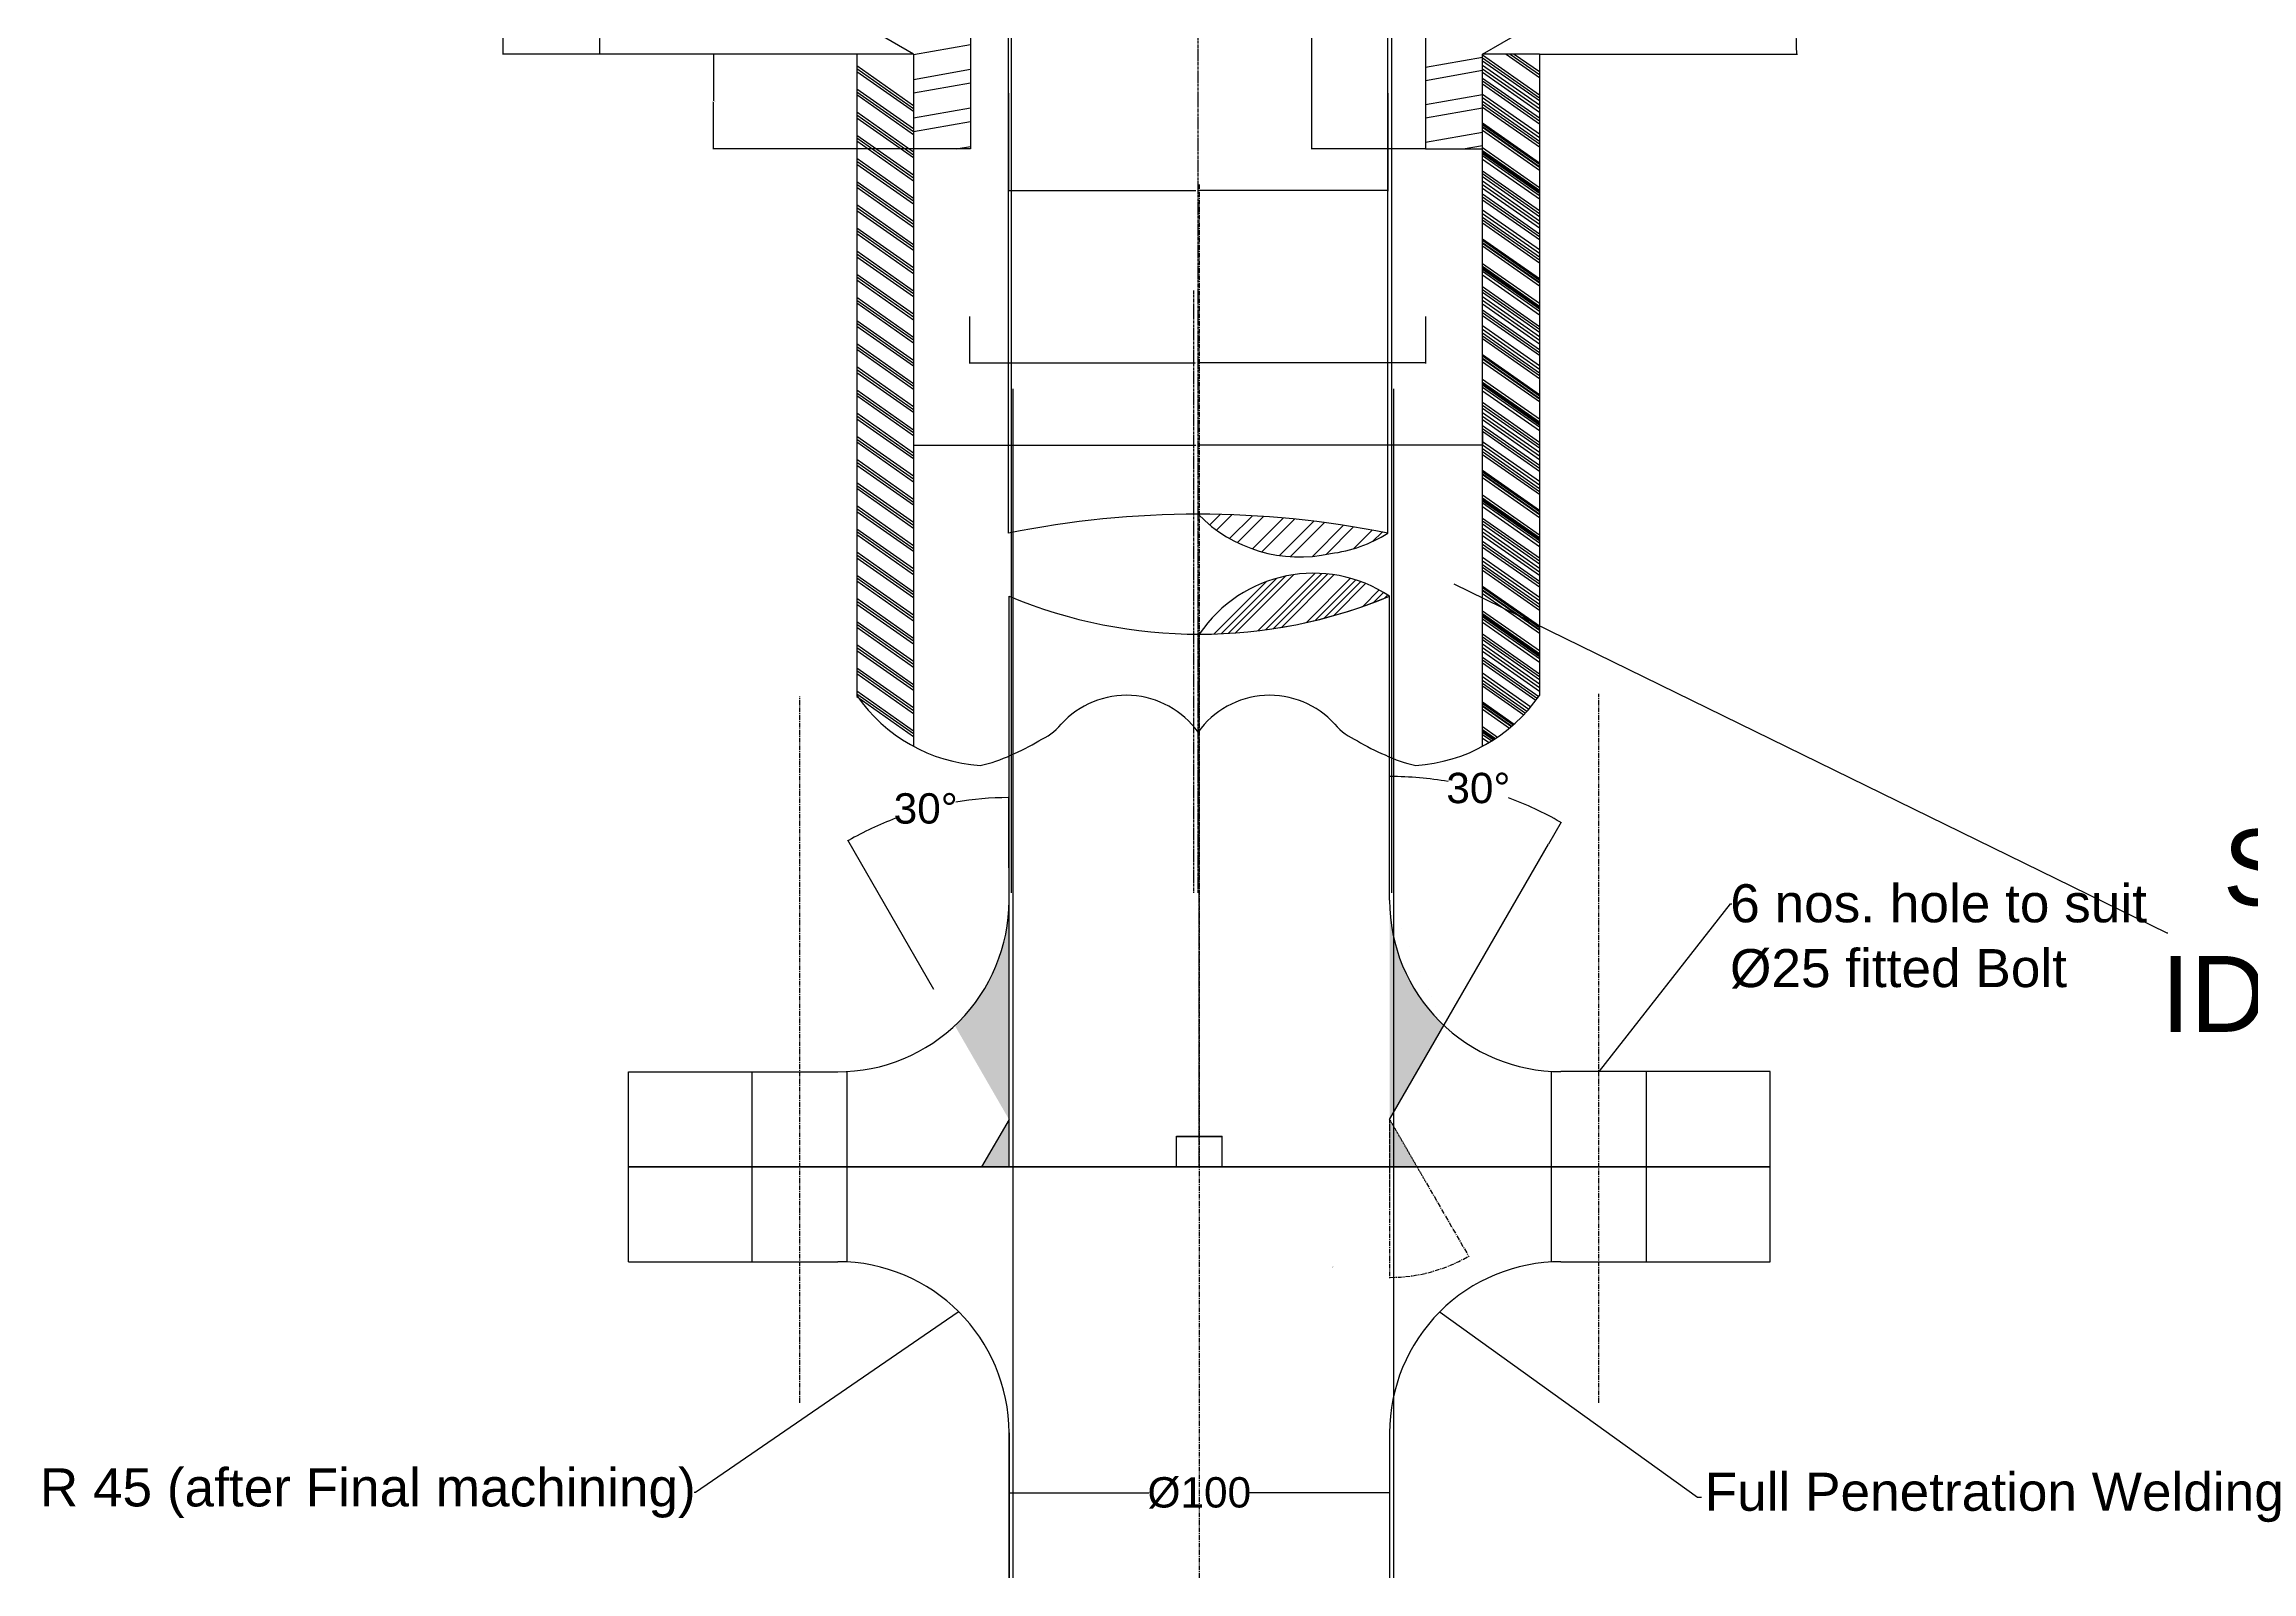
# Model space of a CAD drawing. Header units: millimetres. Extents: x 9612 to 23319, y 1863 to 14354.
# Drawn here: x 22257 to 22839, y 9092 to 9495 of the extents above; entities that cross this region are included whole.
import ezdxf

# ---------------------------------------------------------------- set-up
doc = ezdxf.new("R2010")
doc.units = ezdxf.units.MM
doc.header["$MEASUREMENT"] = 0
for name, pattern in [('CENTER', [2, 1.25, -0.25, 0.25, -0.25]), ('CENTER2', [1.125, 0.75, -0.125, 0.125, -0.125]), ('HIDDEN2', [0.1875, 0.125, -0.0625])]:
    doc.linetypes.add(name, pattern=pattern)
doc.styles.get("Standard").update_dxf_attribs({"font": 'arial.ttf'})
doc.dimstyles.get("Standard").update_dxf_attribs({"dimtxt": 0.18, "dimasz": 0.18, "dimexe": 0.18, "dimexo": 0.0625, "dimgap": 0.09, "dimtad": 0, "dimtih": 1, "dimtoh": 1, "dimdec": 4, "dimzin": 0, "dimdsep": 46, "dimtxsty": 'Standard', "dimcen": 0.09, "dimadec": 0, "dimazin": 0, "dimtfac": 1, "dimtdec": 4, "dimtofl": 0, "dimtmove": 0, "dimatfit": 3, "dimfxl": 1, "dimtolj": 1, "dimtzin": 0, "dimarcsym": 0})

# ---------------------------------------------------------------- blocks, each defined once
blk = doc.blocks.new('*D84')
at = {"color": 0, "linetype": 'Continuous', "lineweight": -2, "transparency": 16777216}
for p, q in [((11565.91, 8802.29), (11534.06, 8820.68)), ((11590.9, 8779.17), (11522.94, 8779.17))]:
    blk.add_line(p, q, dxfattribs=at)
for start, end in [(150.1262, 161.93435), (162.19891, 179.8755)]:
    blk.add_arc((11605.96, 8779.17), 82.84, start, end, dxfattribs=at)
at = {"color": 0, "linetype": 'Continuous', "transparency": 16777216}
for points in [[(11534.1, 8820.45), (11534.15, 8820.42), (11534.22, 8820.59)], [(11523.15, 8779.35), (11523.09, 8779.35), (11523.12, 8779.17)]]:
    blk.add_solid(points, dxfattribs=at)
at = {"layer": 'Defpoints', "color": 0, "linetype": 'Continuous', "transparency": 16777216}
for p in [(11565.96, 8802.26), (11524.38, 8793.55), (11590.96, 8779.17), (11605.95, 8779.17), (11605.96, 8779.17)]:
    blk.add_point(p, dxfattribs=at)
at = {"color": 0, "linetype": 'Continuous', "transparency": 16777216, "insert": (11527.14, 8804.68), "char_height": 0.18, "attachment_point": 5}
blk.add_mtext('\\A1;30°', dxfattribs=at)
blk = doc.blocks.new('*D85')
at = {"color": 0, "linetype": 'Continuous', "lineweight": -2, "transparency": 16777216}
for p, q in [((11796.01, 8802.29), (11827.86, 8820.68)), ((11771.02, 8779.17), (11838.98, 8779.17))]:
    blk.add_line(p, q, dxfattribs=at)
for start, end in [(18.06565, 29.8738), (0.1245, 17.80109)]:
    blk.add_arc((11755.96, 8779.17), 82.84, start, end, dxfattribs=at)
at = {"color": 0, "linetype": 'Continuous', "transparency": 16777216}
for points in [[(11827.77, 8820.42), (11827.82, 8820.45), (11827.7, 8820.59)], [(11838.83, 8779.35), (11838.77, 8779.35), (11838.8, 8779.17)]]:
    blk.add_solid(points, dxfattribs=at)
at = {"layer": 'Defpoints', "color": 0, "linetype": 'Continuous', "transparency": 16777216}
for p in [(11795.96, 8802.26), (11837.54, 8793.55), (11755.96, 8779.17), (11755.96, 8779.17), (11770.96, 8779.17)]:
    blk.add_point(p, dxfattribs=at)
at = {"color": 0, "linetype": 'Continuous', "transparency": 16777216, "insert": (11834.78, 8804.68), "char_height": 0.18, "attachment_point": 5}
blk.add_mtext('\\A1;30°', dxfattribs=at)
blk = doc.blocks.new('*D86')
at = {"color": 0, "lineweight": -2, "transparency": 16777216}
for p, q in [((11740.9, 8824.17), (11710.77, 8824.17)), ((11710.95, 8823.99), (11710.95, 8789.35)), ((11710.95, 8754.35), (11710.95, 8788.99)), ((11740.9, 8754.17), (11710.77, 8754.17))]:
    blk.add_line(p, q, dxfattribs=at)
at = {"color": 0, "transparency": 16777216}
for points in [[(11710.92, 8823.99), (11710.98, 8823.99), (11710.95, 8824.17)], [(11710.92, 8754.35), (11710.98, 8754.35), (11710.95, 8754.17)]]:
    blk.add_solid(points, dxfattribs=at)
at = {"layer": 'Defpoints', "color": 0, "transparency": 16777216}
for p in [(11740.96, 8824.17), (11710.95, 8754.17), (11740.96, 8754.17)]:
    blk.add_point(p, dxfattribs=at)
at = {"color": 0, "transparency": 16777216, "insert": (11710.95, 8789.17), "char_height": 0.18, "attachment_point": 5}
blk.add_mtext('\\A1;70.0000', dxfattribs=at)
blk = doc.blocks.new('*D87')
at = {"color": 0, "lineweight": -2, "transparency": 16777216}
for p, q in [((11630.96, 8768.85), (11630.96, 8743)), ((11730.96, 8768.85), (11730.96, 8743)), ((11631.14, 8743.18), (11680.36, 8743.18)), ((11730.78, 8743.18), (11681.55, 8743.18))]:
    blk.add_line(p, q, dxfattribs=at)
at = {"color": 0, "transparency": 16777216}
for points in [[(11631.14, 8743.21), (11631.14, 8743.15), (11630.96, 8743.18)], [(11730.78, 8743.21), (11730.78, 8743.15), (11730.96, 8743.18)]]:
    blk.add_solid(points, dxfattribs=at)
at = {"layer": 'Defpoints', "color": 0, "transparency": 16777216}
for p in [(11630.96, 8768.91), (11730.96, 8768.91), (11630.96, 8743.18)]:
    blk.add_point(p, dxfattribs=at)
at = {"color": 0, "transparency": 16777216, "insert": (11680.96, 8743.18), "char_height": 0.18, "attachment_point": 5}
blk.add_mtext('\\A1;100.0000', dxfattribs=at)
blk = doc.blocks.new('*D88')
at = {"color": 0, "lineweight": -2, "transparency": 16777216}
for p, q in [((11620.69, 8710.02), (11620.69, 8697.56)), ((11740.96, 8710.02), (11740.96, 8697.56)), ((11620.87, 8697.74), (11680.23, 8697.74)), ((11740.78, 8697.74), (11681.42, 8697.74))]:
    blk.add_line(p, q, dxfattribs=at)
at = {"color": 0, "transparency": 16777216}
for points in [[(11620.87, 8697.77), (11620.87, 8697.71), (11620.69, 8697.74)], [(11740.78, 8697.77), (11740.78, 8697.71), (11740.96, 8697.74)]]:
    blk.add_solid(points, dxfattribs=at)
at = {"layer": 'Defpoints', "color": 0, "transparency": 16777216}
for p in [(11620.69, 8710.08), (11740.96, 8710.08), (11620.69, 8697.74)]:
    blk.add_point(p, dxfattribs=at)
at = {"color": 0, "transparency": 16777216, "insert": (11680.83, 8697.74), "char_height": 0.18, "attachment_point": 5}
blk.add_mtext('\\A1;120.2646', dxfattribs=at)
blk = doc.blocks.new('*D89')
at = {"color": 0, "lineweight": -2, "transparency": 16777216}
for p, q in [((11605.96, 8686.2), (11605.96, 8675.87)), ((11755.96, 8679.68), (11755.96, 8675.87)), ((11606.14, 8676.05), (11680.36, 8676.05)), ((11755.78, 8676.05), (11681.55, 8676.05))]:
    blk.add_line(p, q, dxfattribs=at)
at = {"color": 0, "transparency": 16777216}
for points in [[(11606.14, 8676.08), (11606.14, 8676.02), (11605.96, 8676.05)], [(11755.78, 8676.08), (11755.78, 8676.02), (11755.96, 8676.05)]]:
    blk.add_solid(points, dxfattribs=at)
at = {"layer": 'Defpoints', "color": 0, "transparency": 16777216}
for p in [(11605.96, 8686.26), (11755.96, 8679.74), (11605.96, 8676.05)]:
    blk.add_point(p, dxfattribs=at)
at = {"color": 0, "transparency": 16777216, "insert": (11680.96, 8676.05), "char_height": 0.18, "attachment_point": 5}
blk.add_mtext('\\A1;150.0000', dxfattribs=at)
blk = doc.blocks.new('*D91')
at = {"color": 0, "lineweight": -2, "transparency": 16777216}
for p, q in [((11605.9, 8779.17), (11553.03, 8779.17)), ((11553.21, 8778.99), (11553.21, 8766.85)), ((11553.21, 8754.35), (11553.21, 8766.49)), ((11605.9, 8754.17), (11553.03, 8754.17))]:
    blk.add_line(p, q, dxfattribs=at)
at = {"color": 0, "transparency": 16777216}
for points in [[(11553.18, 8778.99), (11553.24, 8778.99), (11553.21, 8779.17)], [(11553.18, 8754.35), (11553.24, 8754.35), (11553.21, 8754.17)]]:
    blk.add_solid(points, dxfattribs=at)
at = {"layer": 'Defpoints', "color": 0, "transparency": 16777216}
for p in [(11553.21, 8779.17), (11605.96, 8779.17), (11605.96, 8754.17)]:
    blk.add_point(p, dxfattribs=at)
at = {"color": 0, "transparency": 16777216, "insert": (11553.21, 8766.67), "char_height": 0.18, "attachment_point": 5}
blk.add_mtext('\\A1;25.0000', dxfattribs=at)
blk = doc.blocks.new('*D92')
at = {"color": 0, "lineweight": -2, "transparency": 16777216}
for p, q in [((11572.02, 8804.17), (11497.61, 8804.17)), ((11497.79, 8803.99), (11497.79, 8791.85)), ((11497.79, 8779.35), (11497.79, 8791.49)), ((11572.02, 8779.17), (11497.61, 8779.17))]:
    blk.add_line(p, q, dxfattribs=at)
at = {"color": 0, "transparency": 16777216}
for points in [[(11497.76, 8803.99), (11497.82, 8803.99), (11497.79, 8804.17)], [(11497.76, 8779.35), (11497.82, 8779.35), (11497.79, 8779.17)]]:
    blk.add_solid(points, dxfattribs=at)
at = {"layer": 'Defpoints', "color": 0, "transparency": 16777216}
for p in [(11497.79, 8804.17), (11572.09, 8804.17), (11572.09, 8779.17)]:
    blk.add_point(p, dxfattribs=at)
at = {"color": 0, "transparency": 16777216, "insert": (11497.79, 8791.67), "char_height": 0.18, "attachment_point": 5}
blk.add_mtext('\\A1;25.0000', dxfattribs=at)
blk = doc.blocks.new('*D93')
at = {"color": 0, "lineweight": -2, "transparency": 16777216}
for p, q in [((11680.87, 8672.45), (11681.05, 8672.45)), ((11680.96, 8672.36), (11680.96, 8672.54)), ((11936.49, 8547.44), (11748.49, 8639.41)), ((11936.67, 8547.44), (11936.49, 8547.44))]:
    blk.add_line(p, q, dxfattribs=at)
at = {"color": 0, "transparency": 16777216}
blk.add_solid([(11748.5, 8639.44), (11748.48, 8639.39), (11748.33, 8639.49)], dxfattribs=at)
at = {"layer": 'Defpoints', "color": 0, "transparency": 16777216}
for p in [(11613.59, 8705.41), (11748.33, 8639.49)]:
    blk.add_point(p, dxfattribs=at)
at = {"color": 0, "transparency": 16777216, "insert": (12021.78, 8547.44), "char_height": 0.18, "attachment_point": 5}
blk.add_mtext('\\A1;{\\H111.11111x;Stock Tube\\PID ∅150.0000}', dxfattribs=at)
blk = doc.blocks.new('*D96')
at = {"color": 0, "linetype": 'CENTER', "lineweight": -2, "transparency": 16777216}
for p, q in [((11741.17, 8481.55), (11752.38, 8462.13)), ((11731.46, 8476.27), (11731.46, 8456.52))]:
    blk.add_line(p, q, dxfattribs=at)
blk.add_arc((11731.46, 8498.35), 41.65, 270.24761, 299.76231, dxfattribs=at)
at = {"color": 0, "linetype": 'CENTER', "transparency": 16777216}
for points in [[(11752.12, 8462.22), (11752.15, 8462.17), (11752.29, 8462.28)], [(11731.64, 8456.67), (11731.64, 8456.73), (11731.46, 8456.7)]]:
    blk.add_solid(points, dxfattribs=at)
at = {"layer": 'Defpoints', "color": 0, "linetype": 'CENTER', "transparency": 16777216}
for p in [(11731.46, 8498.35), (11731.46, 8498.35), (11741.14, 8481.6), (11731.46, 8476.33), (11745.71, 8459.21)]:
    blk.add_point(p, dxfattribs=at)
at = {"color": 0, "linetype": 'CENTER', "transparency": 16777216, "insert": (11716.51, 8459.48), "char_height": 0.18, "attachment_point": 5}
blk.add_mtext('\\A1;30°', dxfattribs=at)
blk = doc.blocks.new('*D97')
at = {"color": 0, "linetype": 'Continuous', "lineweight": -2, "transparency": 16777216}
blk.add_line((11773.4, 8570.96), (11776.76, 8576.77), dxfattribs=at)
for start, end in [(80.14747, 89.88589), (60.10419, 69.71486)]:
    blk.add_arc((11731.46, 8498.35), 90.38, start, end, dxfattribs=at)
at = {"color": 0, "linetype": 'Continuous', "transparency": 16777216}
for points in [[(11731.64, 8588.7), (11731.64, 8588.76), (11731.46, 8588.73)], [(11776.52, 8576.73), (11776.49, 8576.68), (11776.67, 8576.62)]]:
    blk.add_solid(points, dxfattribs=at)
at = {"layer": 'Defpoints', "color": 0, "linetype": 'Continuous', "transparency": 16777216}
for p in [(11731.46, 8666.83), (11762.38, 8583.28), (11773.37, 8570.91), (11731.46, 8498.35), (11731.46, 8498.35)]:
    blk.add_point(p, dxfattribs=at)
at = {"color": 0, "linetype": 'Continuous', "transparency": 16777216, "insert": (11754.86, 8585.65), "char_height": 0.18, "attachment_point": 5}
blk.add_mtext('\\A1;{\\H44.44444x;30°}', dxfattribs=at)
blk = doc.blocks.new('*D98')
at = {"layer": 'Defpoints', "color": 0, "linetype": 'Continuous', "transparency": 16777216}
for p in [(11614.72, 8591.28), (11631.11, 8556.03), (11631.11, 8498.35), (11631.11, 8498.35), (11631.11, 8498.35)]:
    blk.add_point(p, dxfattribs=at)
blk = doc.blocks.new('*D99')
at = {"color": 0, "lineweight": -2, "transparency": 16777216}
for p, q in [((11631.11, 8564.62), (11631.11, 8583.35)), ((11611.32, 8532.61), (11588.59, 8571.94))]:
    blk.add_line(p, q, dxfattribs=at)
for start, end in [(90.1216, 99.52391), (110.64426, 119.90128)]:
    blk.add_arc((11631.11, 8498.35), 84.81, start, end, dxfattribs=at)
at = {"color": 0, "transparency": 16777216}
for points in [[(11630.93, 8583.2), (11630.93, 8583.14), (11631.11, 8583.17)], [(11588.85, 8571.85), (11588.82, 8571.9), (11588.68, 8571.79)]]:
    blk.add_solid(points, dxfattribs=at)
at = {"layer": 'Defpoints', "color": 0, "transparency": 16777216}
for p in [(11616.37, 8581.87), (11631.11, 8564.56), (11611.35, 8532.56), (11631.11, 8498.35), (11631.11, 8498.35)]:
    blk.add_point(p, dxfattribs=at)
at = {"color": 0, "transparency": 16777216, "insert": (11609.15, 8580.27), "char_height": 0.18, "attachment_point": 5}
blk.add_mtext('\\A1;{\\H44.44444x;30°}', dxfattribs=at)
blk = doc.blocks.new('*D100')
at = {"color": 0, "lineweight": -2, "transparency": 16777216}
for p, q in [((11631.11, 8415.65), (11631.11, 8399.72)), ((11731.46, 8415.65), (11731.46, 8399.72)), ((11631.29, 8399.9), (11668.02, 8399.9)), ((11731.28, 8399.9), (11694.55, 8399.9))]:
    blk.add_line(p, q, dxfattribs=at)
at = {"color": 0, "transparency": 16777216}
for points in [[(11631.29, 8399.93), (11631.29, 8399.87), (11631.11, 8399.9)], [(11731.28, 8399.93), (11731.28, 8399.87), (11731.46, 8399.9)]]:
    blk.add_solid(points, dxfattribs=at)
at = {"layer": 'Defpoints', "color": 0, "transparency": 16777216}
for p in [(11631.11, 8415.71), (11731.46, 8415.71), (11731.46, 8399.9)]:
    blk.add_point(p, dxfattribs=at)
at = {"color": 0, "transparency": 16777216, "insert": (11681.29, 8399.9), "char_height": 0.18, "attachment_point": 5}
blk.add_mtext('\\A1;{\\H44.44444x;%%C100}', dxfattribs=at)
blk = doc.blocks.new('ijkkkkkkkkk')
h = blk.add_hatch()
h.set_pattern_fill('STEEL', color=256, scale=60, angle=180)
h.set_pattern_definition([(225, (16445.6076, 4920.279), (4.4194174, -4.4194174), []), (225, (16445.6076, 4917.154), (4.4194174, -4.4194174), [])])
edge = h.paths.add_edge_path()
edge.add_ellipse((1232.35415, 732.69853), major_axis=(-26.40408, 26.40408), ratio=1, start_angle=89.26650826, end_angle=147.694605, ccw=False)
edge.add_ellipse((1205.61422, 454.13463), major_axis=(178.54446, 178.54446), ratio=1, start_angle=393.57881373, end_angle=405, ccw=False)
edge.add_ellipse((1236.39236, 731.7722), major_axis=(25.27601, 25.27601), ratio=1, start_angle=231.6954173, end_angle=257.52987916, ccw=False)
at = {"linetype": 'Continuous'}
h = blk.add_hatch(dxfattribs=at)
h.set_pattern_fill('ANSI34', color=256, scale=12.041773)
h.set_pattern_definition([(44.98855, (-8721.785, -2624.8166), (-5.32176, 5.319633), []), (44.98855, (-8720.011, -2624.8166), (-5.32176, 5.319633), []), (44.98855, (-8718.237, -2624.8166), (-5.32176, 5.319633), []), (44.98855, (-8716.463, -2624.8166), (-5.32176, 5.319633), [])])
edge = h.paths.add_edge_path()
edge.add_ellipse((1205.94232, 805.3915), major_axis=(130.45248, 0), ratio=0.9996004, start_angle=270, end_angle=292.61986495)
edge.add_ellipse((1236.07745, 654.77607), major_axis=(36.2919, 0), ratio=0.9996004, start_angle=56.48472691, end_angle=146.13513803)
h = blk.add_hatch(color=256, dxfattribs=at)
h.dxf.hatch_style = 1
edge = h.paths.add_edge_path()
edge.add_line((1155.76829, 547.09848), (1155.76829, 604.77557))
edge.add_ellipse((1110.61166, 604.77557), major_axis=(45.15663, 0), ratio=0.9996004, start_angle=313.1285448, end_angle=360, ccw=False)
edge.add_line((1141.48242, 571.83244), (1155.76829, 547.09848))
h.paths.add_polyline_path([(1155.76829, 534.55999), (1155.76829, 547.09848), (1148.52629, 534.55999)])
edge = h.paths.add_edge_path()
edge.add_line((1256.11635, 547.09848), (1270.42836, 571.8777))
edge.add_ellipse((1301.27298, 604.84528), major_axis=(-45.15663, 0), ratio=0.9996004, start_angle=360, end_angle=406.91688232, ccw=False)
edge.add_line((1256.11635, 604.84528), (1256.11635, 547.09848))
h.paths.add_polyline_path([(1256.11635, 534.55999), (1263.35835, 534.55999), (1256.11635, 547.09848)])
for p, q in [((1156.39648, 606.78155), (1156.39648, 1186.01506)), ((1256.74454, 606.78155), (1256.74454, 1186.01506)), ((1156.88182, -1041.89229), (1156.88182, 739.71136)), ((1257.22988, -1041.89229), (1257.22988, 739.71136))]:
    blk.add_line(p, q)
at = {"linetype": 'CENTER2'}
for p, q in [((1205.61422, 606.78155), (1205.61422, 1136.00153)), ((1204.40353, 765.57763), (1204.40353, 606.78155)), ((1205.94232, 534.55999), (1205.94232, 674.99114))]:
    blk.add_line(p, q, dxfattribs=at)
at = {"linetype": 'Continuous'}
for p, q in [((1155.61422, 701.63463), (1155.61422, 1131.46429)), ((1255.61422, 701.63463), (1255.61422, 1131.46429)), ((1145.61422, 872.91424), (1145.61422, 802.91424)), ((1265.61422, 872.91424), (1265.61422, 802.91424)), ((1130.61422, 827.91424), (1090.61422, 851.00667)), ((1280.61422, 827.91424), (1320.61422, 851.00667)), ((1115.61422, 827.91424), (1115.61422, 658.53094)), ((1130.60911, 827.91424), (1115.61422, 827.91424)), ((1130.61422, 827.91424), (1130.60911, 827.91424)), ((1130.61422, 827.80561), (1145.61422, 830.45052)), ((1130.61422, 827.80561), (1145.61422, 830.45052)), ((1130.61422, 827.91424), (1130.61422, 645.43465)), ((1265.61422, 824.47569), (1280.61422, 827.1206)), ((1280.61422, 645.43465), (1280.61422, 827.91424)), ((1295.61422, 827.91424), (1280.61422, 827.91424)), ((1280.61422, 827.67711), (1295.61422, 817.174)), ((1280.61422, 826.91413), (1295.61422, 816.41101)), ((1286.81348, 827.91424), (1295.61422, 821.7519)), ((1287.90314, 827.91424), (1295.61422, 822.51489)), ((1288.99279, 827.91424), (1295.61422, 823.27787)), ((1295.53072, 827.91424), (1295.61422, 827.85578)), ((1295.61422, 827.91424), (1295.61422, 658.83618)), ((1115.61422, 824.86147), (1130.61422, 814.35836)), ((1115.61422, 824.09849), (1130.61422, 813.59538)), ((1115.61422, 823.3355), (1130.61422, 812.83239)), ((1130.61422, 821.24142), (1145.61422, 823.88633)), ((1130.61422, 821.24142), (1145.61422, 823.88633)), ((1265.61422, 820.97537), (1280.61422, 823.62027)), ((1280.61422, 826.15114), (1295.61422, 815.64803)), ((1280.61422, 825.00667), (1295.61422, 814.50355)), ((1280.61422, 824.05294), (1295.61422, 813.54982)), ((1280.61422, 823.09921), (1295.61422, 812.59609)), ((1280.61422, 821.57324), (1295.61422, 811.07013)), ((1280.61422, 820.81025), (1295.61422, 810.30714)), ((1115.61422, 818.7576), (1130.61422, 808.25449)), ((1115.61422, 817.99462), (1130.61422, 807.4915)), ((1115.61422, 817.23163), (1130.61422, 806.72852)), ((1130.61422, 817.65135), (1145.61422, 820.29625)), ((1130.61422, 817.65135), (1145.61422, 820.29625)), ((1265.61422, 814.57528), (1280.61422, 817.22019)), ((1280.61422, 820.04727), (1295.61422, 809.54416)), ((1280.61422, 817.37683), (1295.61422, 806.87371)), ((1280.61422, 816.4231), (1295.61422, 805.91998)), ((1280.61422, 815.46937), (1295.61422, 804.96625)), ((1280.61422, 815.46937), (1295.61422, 804.96625)), ((1115.61422, 812.65373), (1130.61422, 802.15061)), ((1115.61422, 811.89074), (1130.61422, 801.38763)), ((1115.61422, 811.12776), (1130.61422, 800.62465)), ((1130.61422, 811.08716), (1145.61422, 813.73206)), ((1130.61422, 811.08716), (1145.61422, 813.73206)), ((1130.61422, 807.49708), (1145.61422, 810.14199)), ((1130.61422, 807.49708), (1145.61422, 810.14199)), ((1265.61422, 811.07496), (1280.61422, 813.71987)), ((1280.61422, 814.70638), (1295.61422, 804.20327)), ((1280.61422, 813.9434), (1295.61422, 803.44028)), ((1280.61422, 809.74699), (1295.61422, 799.24387)), ((1280.61422, 809.36549), (1295.61422, 798.86238)), ((1115.61422, 806.54985), (1130.61422, 796.04674)), ((1115.61422, 805.78687), (1130.61422, 795.28376)), ((1115.61422, 805.02389), (1130.61422, 794.52077)), ((1141.85103, 802.91424), (1145.61422, 803.5778)), ((1265.61422, 804.67487), (1280.61422, 807.31978)), ((1275.48051, 802.91424), (1280.61422, 803.81946)), ((1280.61422, 808.79325), (1295.61422, 798.29014)), ((1280.61422, 808.60251), (1295.61422, 798.0994)), ((1280.61422, 807.83952), (1295.61422, 797.33641)), ((1280.61422, 807.83952), (1295.61422, 797.33641)), ((1280.61422, 803.26162), (1295.61422, 792.75851)), ((1115.61422, 800.44598), (1130.61422, 789.94287)), ((1115.61422, 799.683), (1130.61422, 789.17988)), ((1115.61422, 798.92001), (1130.61422, 788.4169)), ((1145.61422, 802.91424), (1130.61422, 802.91424)), ((1265.61422, 802.91424), (1280.61422, 802.91424)), ((1280.61422, 802.49864), (1295.61422, 791.99552)), ((1280.61422, 802.11714), (1295.61422, 791.61403)), ((1280.61422, 801.73565), (1295.61422, 791.23254)), ((1280.61422, 801.16341), (1295.61422, 790.6603)), ((1280.61422, 800.20968), (1295.61422, 789.70657)), ((1115.61422, 794.34211), (1130.61422, 783.839)), ((1115.61422, 793.57912), (1130.61422, 783.07601)), ((1115.61422, 792.81614), (1130.61422, 782.31303)), ((1280.61422, 797.15775), (1295.61422, 786.65463)), ((1280.61422, 796.39476), (1295.61422, 785.89165)), ((1280.61422, 795.63178), (1295.61422, 785.12867)), ((1280.61422, 794.4873), (1295.61422, 783.98419)), ((1280.61422, 793.53357), (1295.61422, 783.03046)), ((1280.61422, 792.57984), (1295.61422, 782.07673)), ((1115.61422, 788.23824), (1130.61422, 777.73512)), ((1115.61422, 787.47525), (1130.61422, 776.97214)), ((1115.61422, 786.71227), (1130.61422, 776.20915)), ((1280.61422, 791.05387), (1295.61422, 780.55076)), ((1280.61422, 790.29089), (1295.61422, 779.78778)), ((1280.61422, 789.52791), (1295.61422, 779.02479)), ((1280.61422, 786.85746), (1295.61422, 776.35435)), ((1280.61422, 785.90373), (1295.61422, 775.40062)), ((1115.61422, 782.13436), (1130.61422, 771.63125)), ((1115.61422, 781.37138), (1130.61422, 770.86827)), ((1115.61422, 780.60839), (1130.61422, 770.10528)), ((1280.61422, 784.95), (1295.61422, 774.44689)), ((1280.61422, 784.95), (1295.61422, 774.44689)), ((1280.61422, 784.18702), (1295.61422, 773.6839)), ((1280.61422, 783.42403), (1295.61422, 772.92092)), ((1115.61422, 776.03049), (1130.61422, 765.52738)), ((1115.61422, 775.26751), (1130.61422, 764.76439)), ((1115.61422, 774.50452), (1130.61422, 764.00141)), ((1280.61422, 779.22762), (1295.61422, 768.72451)), ((1280.61422, 778.84613), (1295.61422, 768.34302)), ((1280.61422, 778.27389), (1295.61422, 767.77078)), ((1280.61422, 778.08314), (1295.61422, 767.58003)), ((1280.61422, 777.32016), (1295.61422, 766.81705)), ((1280.61422, 777.32016), (1295.61422, 766.81705)), ((1115.61422, 769.92662), (1130.61422, 759.4235)), ((1115.61422, 769.16363), (1130.61422, 758.66052)), ((1115.61422, 768.40065), (1130.61422, 757.89754)), ((1280.61422, 772.74226), (1295.61422, 762.23914)), ((1280.61422, 771.97927), (1295.61422, 761.47616)), ((1280.61422, 771.59778), (1295.61422, 761.09467)), ((1280.61422, 771.21629), (1295.61422, 760.71317)), ((1280.61422, 770.64405), (1295.61422, 760.14094)), ((1280.61422, 769.69032), (1295.61422, 759.18721)), ((1115.61422, 763.82274), (1130.61422, 753.31963)), ((1115.61422, 763.05976), (1130.61422, 752.55665)), ((1280.61422, 766.63838), (1295.61422, 756.13527)), ((1280.61422, 765.8754), (1295.61422, 755.37229)), ((1280.61422, 765.11241), (1295.61422, 754.6093)), ((1280.61422, 763.96794), (1295.61422, 753.46482)), ((1280.61422, 763.01421), (1295.61422, 752.51109)), ((1115.61422, 762.29678), (1130.61422, 751.79366)), ((1115.61422, 757.71887), (1130.61422, 747.21576)), ((1115.61422, 756.95589), (1130.61422, 746.45277)), ((1280.61422, 762.06048), (1295.61422, 751.55736)), ((1280.61422, 760.53451), (1295.61422, 750.0314)), ((1280.61422, 759.77153), (1295.61422, 749.26841)), ((1280.61422, 759.00854), (1295.61422, 748.50543)), ((1115.61422, 756.1929), (1130.61422, 745.68979)), ((1115.61422, 751.615), (1130.61422, 741.11188)), ((1280.61422, 756.3381), (1295.61422, 745.83498)), ((1280.61422, 755.38437), (1295.61422, 744.88125)), ((1280.61422, 754.43064), (1295.61422, 743.92752)), ((1280.61422, 754.43064), (1295.61422, 743.92752)), ((1280.61422, 753.66765), (1295.61422, 743.16454)), ((1280.61422, 752.90467), (1295.61422, 742.40156)), ((1115.61422, 750.85201), (1130.61422, 740.3489)), ((1115.61422, 750.08903), (1130.61422, 739.58592)), ((1115.61422, 745.51112), (1130.61422, 735.00801)), ((1280.61422, 748.70826), (1295.61422, 738.20514)), ((1280.61422, 748.32676), (1295.61422, 737.82365)), ((1280.61422, 747.75453), (1295.61422, 737.25141)), ((1280.61422, 747.56378), (1295.61422, 737.06067)), ((1280.61422, 746.8008), (1295.61422, 736.29768)), ((1280.61422, 746.8008), (1295.61422, 736.29768)), ((1115.61422, 744.74814), (1130.61422, 734.24503)), ((1115.61422, 743.98516), (1130.61422, 733.48204)), ((1115.61422, 739.40725), (1130.61422, 728.90414)), ((1280.61422, 742.22289), (1295.61422, 731.71978)), ((1280.61422, 741.45991), (1295.61422, 730.95679)), ((1280.61422, 741.07841), (1295.61422, 730.5753)), ((1280.61422, 740.69692), (1295.61422, 730.19381)), ((1280.61422, 740.12468), (1295.61422, 729.62157)), ((1115.61422, 738.64427), (1130.61422, 728.14115)), ((1115.61422, 737.88128), (1130.61422, 727.37817)), ((1280.61422, 739.17095), (1295.61422, 728.66784)), ((1280.61422, 736.11902), (1295.61422, 725.6159)), ((1280.61422, 735.35603), (1295.61422, 724.85292)), ((1280.61422, 734.59305), (1295.61422, 724.08994)), ((1280.61422, 733.44857), (1295.61422, 722.94546)), ((1115.61422, 733.30338), (1130.61422, 722.80027)), ((1115.61422, 732.54039), (1130.61422, 722.03728)), ((1115.61422, 731.77741), (1130.61422, 721.2743)), ((1280.61422, 732.49484), (1295.61422, 721.99173)), ((1280.61422, 731.54111), (1295.61422, 721.038)), ((1280.61422, 730.01514), (1295.61422, 719.51203)), ((1280.61422, 729.25216), (1295.61422, 718.74905)), ((1280.61422, 728.48918), (1295.61422, 717.98606)), ((1115.61422, 727.19951), (1130.61422, 716.69639)), ((1115.61422, 726.43652), (1130.61422, 715.93341)), ((1115.61422, 725.67354), (1130.61422, 715.17042)), ((1280.61422, 725.81873), (1295.61422, 715.31562)), ((1280.61422, 724.865), (1295.61422, 714.36189)), ((1280.61422, 723.91127), (1295.61422, 713.40816)), ((1280.61422, 723.91127), (1295.61422, 713.40816)), ((1280.61422, 723.14829), (1295.61422, 712.64517)), ((1280.61422, 722.3853), (1295.61422, 711.88219)), ((1115.61422, 721.09563), (1130.61422, 710.59252)), ((1115.61422, 720.33265), (1130.61422, 709.82954)), ((1115.61422, 719.56966), (1130.61422, 709.06655)), ((1280.61422, 718.18889), (1295.61422, 707.68578)), ((1280.61422, 717.8074), (1295.61422, 707.30429)), ((1280.61422, 717.23516), (1295.61422, 706.73205)), ((1280.61422, 717.04441), (1295.61422, 706.5413)), ((1280.61422, 716.28143), (1295.61422, 705.77832)), ((1280.61422, 716.28143), (1295.61422, 705.77832)), ((1115.61422, 714.99176), (1130.61422, 704.48865)), ((1115.61422, 714.22878), (1130.61422, 703.72566)), ((1115.61422, 713.46579), (1130.61422, 702.96268)), ((1280.61422, 711.70353), (1295.61422, 701.20041)), ((1280.61422, 710.94054), (1295.61422, 700.43743)), ((1280.61422, 710.55905), (1295.61422, 700.05594)), ((1280.61422, 710.17756), (1295.61422, 699.67444)), ((1115.61422, 708.88789), (1130.61422, 698.38477)), ((1115.61422, 708.1249), (1130.61422, 697.62179)), ((1115.61422, 707.36192), (1130.61422, 696.85881)), ((1280.61422, 709.60532), (1295.61422, 699.10221)), ((1280.61422, 708.65159), (1295.61422, 698.14848)), ((1280.61422, 705.59965), (1295.61422, 695.09654)), ((1280.61422, 704.83667), (1295.61422, 694.33356)), ((1115.61422, 702.78401), (1130.61422, 692.2809)), ((1115.61422, 702.02103), (1130.61422, 691.51792)), ((1115.61422, 701.25805), (1130.61422, 690.75493)), ((1280.61422, 704.07368), (1295.61422, 693.57057)), ((1280.61422, 702.92921), (1295.61422, 692.4261)), ((1280.61422, 701.97548), (1295.61422, 691.47237)), ((1280.61422, 701.02175), (1295.61422, 690.51864)), ((1280.61422, 699.49578), (1295.61422, 688.99267)), ((1280.61422, 698.7328), (1295.61422, 688.22968)), ((1115.61422, 696.68014), (1130.61422, 686.17703)), ((1115.61422, 695.91716), (1130.61422, 685.41404)), ((1115.61422, 695.15417), (1130.61422, 684.65106)), ((1280.61422, 697.96981), (1295.61422, 687.4667)), ((1280.61422, 695.29937), (1295.61422, 684.79625)), ((1280.61422, 694.34564), (1295.61422, 683.84252)), ((1280.61422, 693.39191), (1295.61422, 682.88879)), ((1280.61422, 693.39191), (1295.61422, 682.88879)), ((1115.61422, 690.57627), (1130.61422, 680.07316)), ((1115.61422, 689.81328), (1130.61422, 679.31017)), ((1115.61422, 689.0503), (1130.61422, 678.54719)), ((1280.61422, 692.62892), (1295.61422, 682.12581)), ((1280.61422, 691.86594), (1295.61422, 681.36283)), ((1280.61422, 687.66953), (1295.61422, 677.16641)), ((1280.61422, 687.28803), (1295.61422, 676.78492)), ((1115.61422, 684.4724), (1130.61422, 673.96928)), ((1115.61422, 683.70941), (1130.61422, 673.2063)), ((1115.61422, 682.94643), (1130.61422, 672.44331)), ((1155.76829, 604.77557), (1155.76829, 685.02194)), ((1155.76829, 534.55999), (1155.76829, 685.02194)), ((1256.11635, 604.84528), (1256.11635, 685.02194)), ((1280.61422, 686.7158), (1295.61422, 676.21268)), ((1280.61422, 686.52505), (1295.61422, 676.02194)), ((1280.61422, 685.76207), (1295.61422, 675.25895)), ((1280.61422, 685.76207), (1295.61422, 675.25895)), ((1280.61422, 681.18416), (1295.61422, 670.68105)), ((1115.61422, 678.36852), (1130.61422, 667.86541)), ((1115.61422, 677.60554), (1130.61422, 667.10243)), ((1115.61422, 676.84255), (1130.61422, 666.33944)), ((1280.61422, 680.42118), (1295.61422, 669.91806)), ((1280.61422, 680.03969), (1295.61422, 669.53657)), ((1280.61422, 679.65819), (1295.61422, 669.15508)), ((1280.61422, 679.08595), (1295.61422, 668.58284)), ((1280.61422, 678.13222), (1295.61422, 667.62911)), ((1115.61422, 672.26465), (1130.61422, 661.76154)), ((1115.61422, 671.50167), (1130.61422, 660.99855)), ((1115.61422, 670.73868), (1130.61422, 660.23557)), ((1280.61422, 675.08029), (1295.61422, 664.57718)), ((1280.61422, 674.3173), (1295.61422, 663.81419)), ((1280.61422, 673.55432), (1295.61422, 663.05121)), ((1280.61422, 672.40984), (1295.61422, 661.90673)), ((1280.61422, 671.45611), (1295.61422, 660.953)), ((1280.61422, 670.50238), (1295.61422, 659.99927)), ((1115.61422, 666.16078), (1130.61422, 655.65766)), ((1115.61422, 665.39779), (1130.61422, 654.89468)), ((1115.61422, 664.63481), (1130.61422, 654.1317)), ((1280.61422, 668.97642), (1295.4442, 658.59235)), ((1280.61422, 668.21343), (1295.08124, 658.08352)), ((1280.61422, 667.45045), (1294.71082, 657.5799)), ((1280.61422, 664.78), (1293.35556, 655.85842)), ((1280.61422, 663.82627), (1292.84926, 655.2592)), ((1115.61422, 660.0569), (1130.61422, 649.55379)), ((1115.61422, 659.29392), (1130.61422, 648.79081)), ((1115.61422, 658.53094), (1130.61422, 648.02782)), ((1280.61422, 662.87254), (1292.33115, 654.66826)), ((1280.61422, 662.87254), (1292.33115, 654.66826)), ((1280.61422, 662.10956), (1291.90812, 654.20148)), ((1280.61422, 661.34657), (1291.47744, 653.74006)), ((1280.61422, 657.15016), (1288.96963, 651.29964)), ((1280.61422, 656.76867), (1288.72975, 651.08612)), ((1280.61422, 656.19643), (1288.36612, 650.76849)), ((1280.61422, 656.00569), (1288.24389, 650.66333)), ((1280.61422, 655.2427), (1287.74984, 650.24628)), ((1280.61422, 655.2427), (1287.74984, 650.24628)), ((1280.61422, 650.6648), (1284.6074, 647.86874)), ((1280.61422, 649.90181), (1284.05277, 647.49411)), ((1280.61422, 649.52032), (1283.77201, 647.30921)), ((1280.61422, 649.13883), (1283.48891, 647.12594)), ((1280.61422, 648.56659), (1283.05986, 646.85413)), ((1280.61422, 647.61286), (1282.33281, 646.40949)), ((1256.11635, 547.09848), (1298.02421, 619.65602)), ((1155.76829, 547.09848), (1155.76829, 604.77557)), ((1055.42022, 534.55999), (1055.42022, 559.63698)), ((1055.42022, 559.63698), (1110.61166, 559.63698)), ((1088.03334, 534.55999), (1088.03334, 559.63698)), ((1113.12036, 534.55999), (1113.12036, 559.70669)), ((1298.76428, 534.55999), (1298.76428, 559.7764)), ((1356.46442, 559.70669), (1301.27298, 559.70669)), ((1323.8513, 534.55999), (1323.8513, 559.70669)), ((1356.46442, 534.55999), (1356.46442, 559.70669)), ((1155.76829, 547.09848), (1148.52629, 534.55999)), ((1199.92144, 542.69848), (1211.9632, 542.69848)), ((1199.92144, 534.67384), (1199.92144, 542.69848)), ((1199.92144, 534.55999), (1199.92144, 542.58463)), ((1199.92144, 542.58463), (1211.9632, 542.58463)), ((1211.9632, 534.67384), (1211.9632, 542.69848)), ((1211.9632, 534.55999), (1211.9632, 542.58463)), ((1055.42022, 509.59685), (1055.42022, 534.67384)), ((1055.42022, 534.67384), (1356.46442, 534.67384)), ((1055.42022, 534.55999), (1356.46442, 534.55999)), ((1088.03334, 509.59685), (1088.03334, 534.67384)), ((1113.12036, 509.52714), (1113.12036, 534.67384)), ((1298.76428, 509.52714), (1298.76428, 534.67384)), ((1323.8513, 509.59685), (1323.8513, 534.67384)), ((1356.46442, 509.59685), (1356.46442, 534.67384)), ((1055.42022, 509.59685), (1110.61166, 509.59685)), ((1301.27298, 509.59685), (1356.46442, 509.59685)), ((1155.76829, 464.45826), (1155.76829, 389.9009)), ((1155.76829, 389.9009), (1155.76829, 464.45826)), ((1256.11635, 464.45826), (1256.11635, 389.9009))]:
    blk.add_line(p, q, dxfattribs=at)
at = {"linetype": 'CENTER'}
for p, q in [((1205.94232, 793.51735), (1205.94232, 373.56985)), ((1100.60652, 472.41801), (1100.60652, 658.55349)), ((1311.30779, 472.41801), (1311.30779, 659.28133))]:
    blk.add_line(p, q, dxfattribs=at)
at = {"linetype": 'ByBlock', "lineweight": -2}
for p, q in [((1311.41928, 559.84875), (1345.99646, 603.90559)), ((1345.99646, 603.90559), (1346.35771, 603.90559)), ((1142.39326, 496.27394), (1073.14759, 448.79848)), ((1269.48904, 496.27061), (1337.31261, 447.48676)), ((1073.14759, 448.79848), (1072.78633, 448.79848)), ((1337.31261, 447.48676), (1338.31609, 447.48676))]:
    blk.add_line(p, q, dxfattribs=at)
at = {"linetype": 'HIDDEN2'}
for q in [(1265.79197, 530.34652), (1256.11635, 525.0746)]:
    blk.add_line((1256.11635, 547.09848), q, dxfattribs=at)
for centre, major_axis, start_param, end_param in [((1205.61422, 454.13463), (178.54446, 178.54446), 0.586060858, 0.984735468), ((1232.35415, 732.69853), (26.40408, 26.40408), 3.128790808, 4.148553471), ((1236.39236, 731.7722), (25.27601, 25.27601), 4.043847894, 4.494744314)]:
    blk.add_ellipse(centre, major_axis=major_axis, ratio=1, start_param=start_param, end_param=end_param)
at = {"linetype": 'Continuous'}
for centre, major_axis, ratio, start_param, end_param in [((1236.07745, 654.77607), (36.2919, 0), 0.9996004, 0.985844462, 2.550539312), ((1205.94232, 805.3915), (-130.45248, 0), 0.9996004, 1.176005207, 1.965587446), ((1205.94232, 805.3915), (130.45248, 0), 0.9996004, -1.416336728, -1.176005207), ((1150.95539, 683.29737), (-30.39201, 30.39201), 1, 1.39083233, 2.291629867), ((1186.72079, 635.69463), (16.39527, 16.39527), 1, 6.11611432, 7.904628723), ((1224.50765, 635.69463), (-16.39527, 16.39527), 1, 4.661741891, 6.450256294), ((1260.27305, 683.29737), (-30.39201, 30.39201), 1, 2.420759113, 3.321556651), ((1137.89282, 688.07833), (-34.32736, 34.32736), 1, 2.745406425, 2.914717766), ((1157.34289, 661.63945), (-11.32188, 11.32188), 1, 2.758980114, 3.219974964), ((1253.88555, 661.63945), (-11.32188, 11.32188), 1, 1.492414017, 1.953408866), ((1273.33562, 688.07833), (34.32736, 34.32736), 1, 3.368467541, 3.537778882), ((1141.25279, 674.21792), (-24.40548, 24.40548), 1, 2.55833856, 2.80776238), ((1269.97565, 674.21792), (24.40548, 24.40548), 1, 3.475422928, 3.724846747), ((1110.61166, 604.77557), (45.15663, 0), 0.9996004, 4.71238898, 6.283185307), ((1301.27298, 604.84528), (-45.15663, 0), 0.9996004, 0, 1.570796327), ((1110.61166, 464.45826), (-45.15663, 0), 0.9996004, 3.141592654, 4.71238898), ((1301.27298, 464.45826), (45.15663, 0), 0.9996004, 1.570796327, 3.141592654)]:
    blk.add_ellipse(centre, major_axis=major_axis, ratio=ratio, start_param=start_param, end_param=end_param, dxfattribs=at)
blk.add_solid([(1311.44296, 559.83017), (1311.30779, 559.70669), (1311.39559, 559.86732)])
at = {"linetype": 'HIDDEN2'}
for points in [[(1142.37623, 496.29875), (1142.54222, 496.37606), (1142.41029, 496.24912)], [(1269.47145, 496.24618), (1269.34242, 496.37606), (1269.50662, 496.29503)]]:
    blk.add_solid(points, dxfattribs=at)
at = {"width": 1.0004}
for s, p in [('6 nos. hole to suit', (1345.92096, 599.05098)), ('Ø25 fitted Bolt', (1345.87989, 581.96351)), ('R 45 (after Final machining)', (900.23562, 445.08653)), ('Full Penetration Welding', (1339.17309, 443.94588))]:
    blk.add_text(s, height=10.0307966, dxfattribs=at).set_placement(p)
at = {"linetype": 'Continuous'}
for base, line1, line2, picture, middle in [((1049.03208, 842.29854), ((1130.60911, 827.91424), (1115.61422, 827.91424)), ((1130.61422, 827.91424), (1090.61422, 851.00667)), '*D84', (1051.79846, 853.42167)), ((1362.19636, 842.29854), ((1280.61932, 827.91424), (1295.61422, 827.91424)), ((1280.61422, 827.91424), (1320.61422, 851.00667)), '*D85', (1359.42998, 853.42167))]:
    dim = blk.add_angular_dim_2l(base=base, line1=line1, line2=line2, dimstyle='Standard', dxfattribs=at)
    dim.commit()
    dim.dimension.update_dxf_attribs({"geometry": picture, "text_midpoint": middle, "dimtype": 130, "insert": (-10475.34511, -7951.25402)})
for base, p1, p2, angle, picture, middle in [((1235.60625, 802.91424), (1265.61422, 872.91424), (1265.61422, 802.91424), 270, '*D86', (1235.60625, 837.91424)), ((1022.44047, 852.91424), (1096.74012, 827.91424), (1096.74012, 852.91424), 270, '*D92', (1022.44047, 840.41424)), ((1077.86602, 827.91424), (1130.61422, 802.91424), (1130.61422, 827.91424), 270, '*D91', (1077.86602, 815.41424)), ((1155.61422, 791.92405), (1255.61422, 817.65916), (1155.61422, 817.65916), 180, '*D87', (1205.61422, 791.92405)), ((1145.34958, 746.49045), (1265.61422, 758.82988), (1145.34958, 758.82988), 180, '*D88', (1205.4819, 746.49045))]:
    dim = blk.add_linear_dim(base=base, p1=p1, p2=p2, angle=angle, dimstyle='Standard')
    dim.commit()
    dim.dimension.update_dxf_attribs({"geometry": picture, "text_midpoint": middle, "insert": (-10475.34511, -7951.25402)})
dim = blk.add_diameter_dim_2p(p1=(1138.24408, 754.15437), p2=(1272.98435, 688.2373), text='{\\H111.11111x;Stock Tube\\PID <>}', dimstyle='Standard')
dim.commit()
dim.dimension.update_dxf_attribs({"geometry": '*D93', "text_midpoint": (1546.43196, 596.18452), "dimtype": 131, "insert": (-10475.34511, -7951.25402)})
dim = blk.add_linear_dim(base=(1130.61422, 724.79655), p1=(1280.61422, 728.48918), p2=(1130.61422, 735.00801), angle=180, dimstyle='Standard')
dim.commit()
dim.dimension.update_dxf_attribs({"geometry": '*D89', "text_midpoint": (1205.61422, 724.79655), "dimtype": 128, "insert": (-10475.34511, -7951.25402)})
dim = blk.add_angular_dim_2l(base=(1287.03805, 632.02467), line1=((1256.11635, 547.09848), (1256.11635, 715.57759)), line2=((1256.11635, 547.09848), (1298.02421, 619.65602)), text='{\\H44.44444x;<>}', dimstyle='Standard', dxfattribs=at)
dim.commit()
dim.dimension.update_dxf_attribs({"geometry": '*D97', "text_midpoint": (1279.51606, 634.39718), "insert": (-10475.34511, -7951.25402)})
dim = blk.add_angular_dim_2l(base=(1139.37574, 640.02811), line1=((1155.76829, 547.09848), (1155.76829, 604.77557)), line2=((1155.76829, 547.09848), (1155.76829, 547.09848)), dimstyle='Standard', dxfattribs=at)
dim.commit()
dim.dimension.update_dxf_attribs({"geometry": '*D98', "text_midpoint": (1139.37574, 640.02811), "insert": (-10475.34511, -7951.25402)})
dim = blk.add_angular_dim_2l(base=(1141.02958, 630.62081), line1=((1155.76829, 547.09848), (1155.76829, 613.30752)), line2=((1155.76829, 547.09848), (1136.00213, 581.30292)), text='{\\H44.44444x;<>}', dimstyle='Standard')
dim.commit()
dim.dimension.update_dxf_attribs({"geometry": '*D99', "text_midpoint": (1133.80076, 629.01696), "insert": (-10475.34511, -7951.25402)})
at = {"linetype": 'CENTER'}
dim = blk.add_angular_dim_2l(base=(1270.36652, 507.96052), line1=((1256.11635, 547.09848), (1265.79197, 530.34652)), line2=((1256.11635, 547.09848), (1256.11635, 525.0746)), dimstyle='Standard', dxfattribs=at)
dim.commit()
dim.dimension.update_dxf_attribs({"geometry": '*D96', "text_midpoint": (1241.16668, 508.22233), "dimtype": 130, "insert": (-10475.34511, -7951.25402)})
dim = blk.add_linear_dim(base=(1256.11635, 448.64432), p1=(1155.76829, 464.45826), p2=(1256.11635, 464.45826), text='{\\H44.44444x;%%C100}', dimstyle='Standard')
dim.commit()
dim.dimension.update_dxf_attribs({"geometry": '*D100', "text_midpoint": (1205.94232, 448.64432), "insert": (-10475.34511, -7951.25402)})
blk = doc.blocks.new('ertyu')
blk.add_blockref('ijkkkkkkkkk', (1062.05, 1954.63))

msp = doc.modelspace()

# ---------------------------------------------------------------- block references
msp.add_blockref('ertyu', (20293.37592, 6709.80574))

doc.saveas('drawing.dxf')
